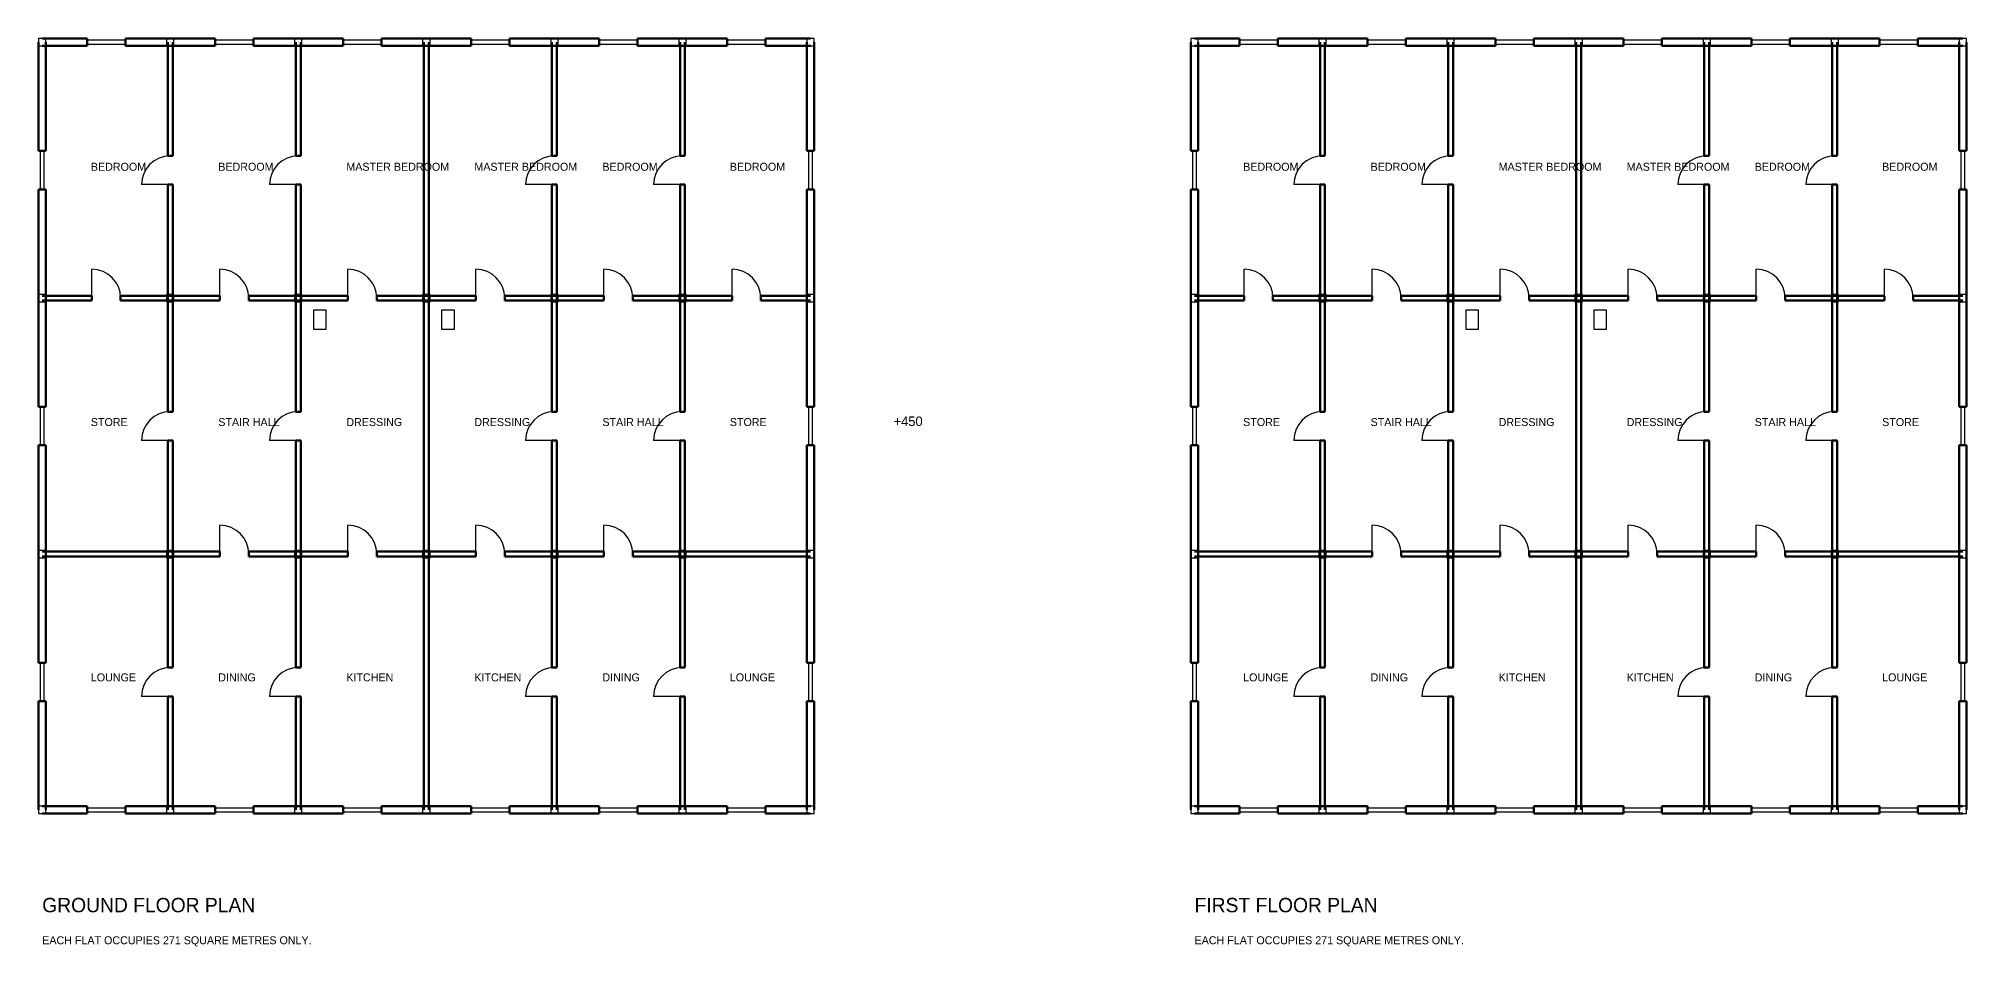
# Model space of a CAD drawing. Header units: millimetres. Extents: x -115 to 209599, y -4269 to 24115.
# Drawn here: x -115 to 60115, y -4269 to 24115 of the extents above; entities that cross this region are included whole.
import ezdxf

# ---------------------------------------------------------------- set-up
doc = ezdxf.new("R2010")
doc.units = ezdxf.units.MM
for name, color, linetype in [('COLUMN', 5, 'CONTINUOUS'), ('DOOR', 3, 'CONTINUOUS'), ('SANITARY', 7, 'CONTINUOUS'), ('TEXT', 6, 'CONTINUOUS'), ('WALL', 4, 'CONTINUOUS'), ('WIND', 2, 'CONTINUOUS')]:
    doc.layers.add(name, color=color, linetype=linetype)

msp = doc.modelspace()

# ---------------------------------------------------------------- linework, layer by layer
at = {"layer": 'COLUMN'}
for points in [[(-115, 23885), (115, 23885), (115, 24115), (-115, 24115)], [(3885, 23885), (4115, 23885), (4115, 24115), (3885, 24115)], [(7885, 23885), (8115, 23885), (8115, 24115), (7885, 24115)], [(11885, 23885), (12115, 23885), (12115, 24115), (11885, 24115)], [(15885, 23885), (16115, 23885), (16115, 24115), (15885, 24115)], [(19885, 23885), (20115, 23885), (20115, 24115), (19885, 24115)], [(23885, 23885), (24115, 23885), (24115, 24115), (23885, 24115)], [(35885, 23885), (36115, 23885), (36115, 24115), (35885, 24115)], [(39885, 23885), (40115, 23885), (40115, 24115), (39885, 24115)], [(43885, 23885), (44115, 23885), (44115, 24115), (43885, 24115)], [(47885, 23885), (48115, 23885), (48115, 24115), (47885, 24115)], [(51885, 23885), (52115, 23885), (52115, 24115), (51885, 24115)], [(55885, 23885), (56115, 23885), (56115, 24115), (55885, 24115)], [(59885, 23885), (60115, 23885), (60115, 24115), (59885, 24115)], [(-115, 15885), (115, 15885), (115, 16115), (-115, 16115)], [(3885, 15885), (4115, 15885), (4115, 16115), (3885, 16115)], [(7885, 15885), (8115, 15885), (8115, 16115), (7885, 16115)], [(11885, 15885), (12115, 15885), (12115, 16115), (11885, 16115)], [(15885, 15885), (16115, 15885), (16115, 16115), (15885, 16115)], [(19885, 15885), (20115, 15885), (20115, 16115), (19885, 16115)], [(23885, 15885), (24115, 15885), (24115, 16115), (23885, 16115)], [(35885, 15885), (36115, 15885), (36115, 16115), (35885, 16115)], [(39885, 15885), (40115, 15885), (40115, 16115), (39885, 16115)], [(43885, 15885), (44115, 15885), (44115, 16115), (43885, 16115)], [(47885, 15885), (48115, 15885), (48115, 16115), (47885, 16115)], [(51885, 15885), (52115, 15885), (52115, 16115), (51885, 16115)], [(55885, 15885), (56115, 15885), (56115, 16115), (55885, 16115)], [(59885, 15885), (60115, 15885), (60115, 16115), (59885, 16115)], [(-115, 7885), (115, 7885), (115, 8115), (-115, 8115)], [(3885, 7885), (4115, 7885), (4115, 8115), (3885, 8115)], [(7885, 7885), (8115, 7885), (8115, 8115), (7885, 8115)], [(11885, 7885), (12115, 7885), (12115, 8115), (11885, 8115)], [(15885, 7885), (16115, 7885), (16115, 8115), (15885, 8115)], [(19885, 7885), (20115, 7885), (20115, 8115), (19885, 8115)], [(23885, 7885), (24115, 7885), (24115, 8115), (23885, 8115)], [(35885, 7885), (36115, 7885), (36115, 8115), (35885, 8115)], [(39885, 7885), (40115, 7885), (40115, 8115), (39885, 8115)], [(43885, 7885), (44115, 7885), (44115, 8115), (43885, 8115)], [(47885, 7885), (48115, 7885), (48115, 8115), (47885, 8115)], [(51885, 7885), (52115, 7885), (52115, 8115), (51885, 8115)], [(55885, 7885), (56115, 7885), (56115, 8115), (55885, 8115)], [(59885, 7885), (60115, 7885), (60115, 8115), (59885, 8115)], [(-115, -115), (115, -115), (115, 115), (-115, 115)], [(3885, -115), (4115, -115), (4115, 115), (3885, 115)], [(7885, -115), (8115, -115), (8115, 115), (7885, 115)], [(11885, -115), (12115, -115), (12115, 115), (11885, 115)], [(15885, -115), (16115, -115), (16115, 115), (15885, 115)], [(19885, -115), (20115, -115), (20115, 115), (19885, 115)], [(23885, -115), (24115, -115), (24115, 115), (23885, 115)], [(35885, -115), (36115, -115), (36115, 115), (35885, 115)], [(39885, -115), (40115, -115), (40115, 115), (39885, 115)], [(43885, -115), (44115, -115), (44115, 115), (43885, 115)], [(47885, -115), (48115, -115), (48115, 115), (47885, 115)], [(51885, -115), (52115, -115), (52115, 115), (51885, 115)], [(55885, -115), (56115, -115), (56115, 115), (55885, 115)], [(59885, -115), (60115, -115), (60115, 115), (59885, 115)]]:
    msp.add_lwpolyline(points, close=True, dxfattribs=at)
at = {"layer": 'DOOR'}
for p, q in [((4000, 19550), (3100, 19550)), ((8000, 19550), (7100, 19550)), ((16000, 19550), (15100, 19550)), ((20000, 19550), (19100, 19550)), ((40000, 19550), (39100, 19550)), ((44000, 19550), (43100, 19550)), ((52000, 19550), (51100, 19550)), ((56000, 19550), (55100, 19550)), ((1550, 16000), (1550, 16900)), ((5550, 16000), (5550, 16900)), ((9550, 16000), (9550, 16900)), ((13550, 16000), (13550, 16900)), ((17550, 16000), (17550, 16900)), ((21550, 16000), (21550, 16900)), ((37550, 16000), (37550, 16900)), ((41550, 16000), (41550, 16900)), ((45550, 16000), (45550, 16900)), ((49550, 16000), (49550, 16900)), ((53550, 16000), (53550, 16900)), ((57550, 16000), (57550, 16900)), ((4000, 11550), (3100, 11550)), ((8000, 11550), (7100, 11550)), ((16000, 11550), (15100, 11550)), ((20000, 11550), (19100, 11550)), ((40000, 11550), (39100, 11550)), ((44000, 11550), (43100, 11550)), ((52000, 11550), (51100, 11550)), ((56000, 11550), (55100, 11550)), ((5550, 8000), (5550, 8900)), ((9550, 8000), (9550, 8900)), ((13550, 8000), (13550, 8900)), ((17550, 8000), (17550, 8900)), ((41550, 8000), (41550, 8900)), ((45550, 8000), (45550, 8900)), ((49550, 8000), (49550, 8900)), ((53550, 8000), (53550, 8900)), ((4000, 3550), (3100, 3550)), ((8000, 3550), (7100, 3550)), ((16000, 3550), (15100, 3550)), ((20000, 3550), (19100, 3550)), ((40000, 3550), (39100, 3550)), ((44000, 3550), (43100, 3550)), ((52000, 3550), (51100, 3550)), ((56000, 3550), (55100, 3550))]:
    msp.add_line(p, q, dxfattribs=at)
for centre, start, end in [((4000, 19550), 90, 180), ((8000, 19550), 90, 180), ((16000, 19550), 90, 180), ((20000, 19550), 90, 180), ((40000, 19550), 90, 180), ((44000, 19550), 90, 180), ((52000, 19550), 90, 180), ((56000, 19550), 90, 180), ((1550, 16000), 0, 90), ((5550, 16000), 0, 90), ((9550, 16000), 0, 90), ((13550, 16000), 0, 90), ((17550, 16000), 0, 90), ((21550, 16000), 0, 90), ((37550, 16000), 0, 90), ((41550, 16000), 0, 90), ((45550, 16000), 0, 90), ((49550, 16000), 0, 90), ((53550, 16000), 0, 90), ((57550, 16000), 0, 90), ((4000, 11550), 90, 180), ((8000, 11550), 90, 180), ((16000, 11550), 90, 180), ((20000, 11550), 90, 180), ((40000, 11550), 90, 180), ((44000, 11550), 90, 180), ((52000, 11550), 90, 180), ((56000, 11550), 90, 180), ((5550, 8000), 0, 90), ((9550, 8000), 0, 90), ((13550, 8000), 0, 90), ((17550, 8000), 0, 90), ((41550, 8000), 0, 90), ((45550, 8000), 0, 90), ((49550, 8000), 0, 90), ((53550, 8000), 0, 90), ((4000, 3550), 90, 180), ((8000, 3550), 90, 180), ((16000, 3550), 90, 180), ((20000, 3550), 90, 180), ((40000, 3550), 90, 180), ((44000, 3550), 90, 180), ((52000, 3550), 90, 180), ((56000, 3550), 90, 180)]:
    msp.add_arc(centre, 900, start, end, dxfattribs=at)
at = {"layer": 'SANITARY'}
for points in [[(8475, 15025), (8875, 15025), (8875, 15625), (8475, 15625)], [(12475, 15025), (12875, 15025), (12875, 15625), (12475, 15625)], [(44475, 15025), (44875, 15025), (44875, 15625), (44475, 15625)], [(48475, 15025), (48875, 15025), (48875, 15625), (48475, 15625)]]:
    msp.add_lwpolyline(points, close=True, dxfattribs=at)
at = {"layer": 'WALL', "lineweight": 50}
for p, q in [((1400, 24112.5), (0, 24112.5)), ((1400, 23887.5), (1400, 24112.5)), ((4000, 24112.5), (2600, 24112.5)), ((2600, 23887.5), (2600, 24112.5)), ((5400, 24112.5), (4000, 24112.5)), ((5400, 23887.5), (5400, 24112.5)), ((8000, 24112.5), (6600, 24112.5)), ((6600, 23887.5), (6600, 24112.5)), ((9400, 24112.5), (8000, 24112.5)), ((9400, 23887.5), (9400, 24112.5)), ((12000, 24112.5), (10600, 24112.5)), ((10600, 23887.5), (10600, 24112.5)), ((13400, 24112.5), (12000, 24112.5)), ((13400, 23887.5), (13400, 24112.5)), ((16000, 24112.5), (14600, 24112.5)), ((14600, 23887.5), (14600, 24112.5)), ((17400, 24112.5), (16000, 24112.5)), ((17400, 23887.5), (17400, 24112.5)), ((20000, 24112.5), (18600, 24112.5)), ((18600, 23887.5), (18600, 24112.5)), ((21400, 24112.5), (20000, 24112.5)), ((21400, 23887.5), (21400, 24112.5)), ((24000, 24112.5), (22600, 24112.5)), ((22600, 23887.5), (22600, 24112.5)), ((37400, 24112.5), (36000, 24112.5)), ((37400, 23887.5), (37400, 24112.5)), ((40000, 24112.5), (38600, 24112.5)), ((38600, 23887.5), (38600, 24112.5)), ((41400, 24112.5), (40000, 24112.5)), ((41400, 23887.5), (41400, 24112.5)), ((44000, 24112.5), (42600, 24112.5)), ((42600, 23887.5), (42600, 24112.5)), ((45400, 24112.5), (44000, 24112.5)), ((45400, 23887.5), (45400, 24112.5)), ((48000, 24112.5), (46600, 24112.5)), ((46600, 23887.5), (46600, 24112.5)), ((49400, 24112.5), (48000, 24112.5)), ((49400, 23887.5), (49400, 24112.5)), ((52000, 24112.5), (50600, 24112.5)), ((50600, 23887.5), (50600, 24112.5)), ((53400, 24112.5), (52000, 24112.5)), ((53400, 23887.5), (53400, 24112.5)), ((56000, 24112.5), (54600, 24112.5)), ((54600, 23887.5), (54600, 24112.5)), ((57400, 24112.5), (56000, 24112.5)), ((57400, 23887.5), (57400, 24112.5)), ((60000, 24112.5), (58600, 24112.5)), ((58600, 23887.5), (58600, 24112.5)), ((-112.5, 22309.3865), (-112.5, 24000)), ((0, 23887.5), (1400, 23887.5)), ((112.5, 24000), (112.5, 23558.3342)), ((112.5, 23559.3342), (112.5, 20600)), ((2600, 23887.5), (4000, 23887.5)), ((3925, 23301.722), (3925, 24000)), ((4000, 23887.5), (5400, 23887.5)), ((4075, 24000), (4075, 23351.0453)), ((6600, 23887.5), (8000, 23887.5)), ((7925, 23355.2515), (7925, 24000)), ((8000, 23887.5), (9400, 23887.5)), ((8075, 24000), (8075, 22569.7689)), ((10600, 23887.5), (12000, 23887.5)), ((11925, 21115.0151), (11925, 24000)), ((12000, 23887.5), (13400, 23887.5)), ((12075, 24000), (12075, 23417.1075)), ((14600, 23887.5), (16000, 23887.5)), ((15925, 22464.2678), (15925, 24000)), ((16000, 23887.5), (17400, 23887.5)), ((16075, 24000), (16075, 23318.1104)), ((18600, 23887.5), (20000, 23887.5)), ((19925, 23309.0775), (19925, 24000)), ((20000, 23887.5), (21400, 23887.5)), ((20075, 24000), (20075, 23348.8674)), ((22600, 23887.5), (24000, 23887.5)), ((23887.5, 23577.7923), (23887.5, 24000)), ((23887.5, 20600), (23887.5, 23580.7923)), ((24112.5, 24000), (24112.5, 22420.3721)), ((35887.5, 22309.3865), (35887.5, 24000)), ((36000, 23887.5), (37400, 23887.5)), ((36112.5, 24000), (36112.5, 23558.3342)), ((36112.5, 23559.3342), (36112.5, 20600)), ((38600, 23887.5), (40000, 23887.5)), ((39925, 23301.722), (39925, 24000)), ((40000, 23887.5), (41400, 23887.5)), ((40075, 24000), (40075, 23351.0453)), ((42600, 23887.5), (44000, 23887.5)), ((43925, 23355.2515), (43925, 24000)), ((44000, 23887.5), (45400, 23887.5)), ((44075, 24000), (44075, 22569.7689)), ((46600, 23887.5), (48000, 23887.5)), ((47925, 21115.0151), (47925, 24000)), ((48000, 23887.5), (49400, 23887.5)), ((48075, 24000), (48075, 23417.1075)), ((50600, 23887.5), (52000, 23887.5)), ((51925, 22464.2678), (51925, 24000)), ((52000, 23887.5), (53400, 23887.5)), ((52075, 24000), (52075, 23318.1104)), ((54600, 23887.5), (56000, 23887.5)), ((55925, 23309.0775), (55925, 24000)), ((56000, 23887.5), (57400, 23887.5)), ((56075, 24000), (56075, 23348.8674)), ((58600, 23887.5), (60000, 23887.5)), ((59887.5, 23577.7923), (59887.5, 24000)), ((59887.5, 20600), (59887.5, 23580.7923)), ((60112.5, 24000), (60112.5, 22420.3721)), ((3925, 20450), (3925, 23306.722)), ((4075, 23356.0453), (4075, 20450)), ((7925, 20450), (7925, 23360.2515)), ((12075, 23420.1075), (12075, 20423.5305)), ((16075, 23319.1104), (16075, 20450)), ((19925, 20450), (19925, 23314.0775)), ((20075, 23349.8674), (20075, 20450)), ((39925, 20450), (39925, 23306.722)), ((40075, 23356.0453), (40075, 20450)), ((43925, 20450), (43925, 23360.2515)), ((48075, 23420.1075), (48075, 20423.5305)), ((52075, 23319.1104), (52075, 20450)), ((55925, 20450), (55925, 23314.0775)), ((56075, 23349.8674), (56075, 20450)), ((-112.5, 20600), (-112.5, 22313.3865)), ((8075, 22570.7689), (8075, 20450)), ((15925, 20450), (15925, 22469.2678)), ((24112.5, 22421.3721), (24112.5, 20600)), ((35887.5, 20600), (35887.5, 22313.3865)), ((44075, 22570.7689), (44075, 20450)), ((51925, 20450), (51925, 22469.2678)), ((60112.5, 22421.3721), (60112.5, 20600)), ((11925, 18126.8622), (11925, 21113.0151)), ((47925, 18126.8622), (47925, 21113.0151)), ((-112.5, 20600), (112.5, 20600)), ((23887.5, 20600), (24112.5, 20600)), ((35887.5, 20600), (36112.5, 20600)), ((59887.5, 20600), (60112.5, 20600)), ((3925, 20450), (4075, 20450)), ((7925, 20450), (8075, 20450)), ((12075, 20419.5305), (12075, 18025.704)), ((15925, 20450), (16075, 20450)), ((19925, 20450), (20075, 20450)), ((39925, 20450), (40075, 20450)), ((43925, 20450), (44075, 20450)), ((48075, 20419.5305), (48075, 18025.704)), ((51925, 20450), (52075, 20450)), ((55925, 20450), (56075, 20450)), ((-112.5, 17709.3865), (-112.5, 19400)), ((-112.5, 19400), (112.5, 19400)), ((112.5, 19400), (112.5, 18958.3342)), ((3925, 18851.722), (3925, 19550)), ((3925, 19550), (4075, 19550)), ((4075, 19550), (4075, 18901.0453)), ((7925, 18905.2515), (7925, 19550)), ((7925, 19550), (8075, 19550)), ((8075, 19550), (8075, 18119.7689)), ((15925, 18014.2678), (15925, 19550)), ((15925, 19550), (16075, 19550)), ((16075, 19550), (16075, 18868.1104)), ((19925, 18859.0775), (19925, 19550)), ((19925, 19550), (20075, 19550)), ((20075, 19550), (20075, 18898.8674)), ((23887.5, 18977.7923), (23887.5, 19400)), ((23887.5, 19400), (24112.5, 19400)), ((24112.5, 19400), (24112.5, 17820.3721)), ((35887.5, 17709.3865), (35887.5, 19400)), ((35887.5, 19400), (36112.5, 19400)), ((36112.5, 19400), (36112.5, 18958.3342)), ((39925, 18851.722), (39925, 19550)), ((39925, 19550), (40075, 19550)), ((40075, 19550), (40075, 18901.0453)), ((43925, 18905.2515), (43925, 19550)), ((43925, 19550), (44075, 19550)), ((44075, 19550), (44075, 18119.7689)), ((51925, 18014.2678), (51925, 19550)), ((51925, 19550), (52075, 19550)), ((52075, 19550), (52075, 18868.1104)), ((55925, 18859.0775), (55925, 19550)), ((55925, 19550), (56075, 19550)), ((56075, 19550), (56075, 18898.8674)), ((59887.5, 18977.7923), (59887.5, 19400)), ((59887.5, 19400), (60112.5, 19400)), ((60112.5, 19400), (60112.5, 17820.3721)), ((112.5, 18959.3342), (112.5, 16000)), ((3925, 16000), (3925, 18856.722)), ((4075, 18906.0453), (4075, 16000)), ((7925, 16000), (7925, 18910.2515)), ((16075, 18869.1104), (16075, 16000)), ((19925, 16000), (19925, 18864.0775)), ((20075, 18899.8674), (20075, 16000)), ((23887.5, 16000), (23887.5, 18980.7923)), ((36112.5, 18959.3342), (36112.5, 16000)), ((39925, 16000), (39925, 18856.722)), ((40075, 18906.0453), (40075, 16000)), ((43925, 16000), (43925, 18910.2515)), ((52075, 18869.1104), (52075, 16000)), ((55925, 16000), (55925, 18864.0775)), ((56075, 18899.8674), (56075, 16000)), ((59887.5, 16000), (59887.5, 18980.7923)), ((8075, 18120.7689), (8075, 16000)), ((11925, 16000), (11925, 18131.8622)), ((44075, 18120.7689), (44075, 16000)), ((47925, 16000), (47925, 18131.8622)), ((-112.5, 16000), (-112.5, 17713.3865)), ((12075, 18030.704), (12075, 16000)), ((15925, 16000), (15925, 18019.2678)), ((24112.5, 17821.3721), (24112.5, 16000)), ((35887.5, 16000), (35887.5, 17713.3865)), ((48075, 18030.704), (48075, 16000)), ((51925, 16000), (51925, 18019.2678)), ((60112.5, 17821.3721), (60112.5, 16000)), ((-112.5, 15487.1507), (-112.5, 16000)), ((1550, 16075), (0, 16075)), ((0, 15925), (1550, 15925)), ((112.5, 16000), (112.5, 15135.5271)), ((1550, 15925), (1550, 16075)), ((4000, 16075), (2450, 16075)), ((2450, 15925), (2450, 16075)), ((2450, 15925), (4000, 15925)), ((3925, 15185.0166), (3925, 16000)), ((5550, 16075), (4000, 16075)), ((4000, 15925), (5550, 15925)), ((4075, 16000), (4075, 14207.969)), ((5550, 15925), (5550, 16075)), ((8000, 16075), (6450, 16075)), ((6450, 15925), (6450, 16075)), ((6450, 15925), (8000, 15925)), ((7925, 14222.981), (7925, 16000)), ((9550, 16075), (8000, 16075)), ((8000, 15925), (9550, 15925)), ((8075, 16000), (8075, 14810.6939)), ((9550, 15925), (9550, 16075)), ((12000, 16075), (10450, 16075)), ((10450, 15925), (10450, 16075)), ((10450, 15925), (12000, 15925)), ((11925, 15399.3922), (11925, 16000)), ((13550, 16075), (12000, 16075)), ((12000, 15925), (13550, 15925)), ((12075, 16000), (12075, 13064.053)), ((13550, 15925), (13550, 16075)), ((16000, 16075), (14450, 16075)), ((14450, 15925), (14450, 16075)), ((14450, 15925), (16000, 15925)), ((15925, 15424.3356), (15925, 16000)), ((17550, 16075), (16000, 16075)), ((16000, 15925), (17550, 15925)), ((16075, 16000), (16075, 15169.0518)), ((17550, 15925), (17550, 16075)), ((20000, 16075), (18450, 16075)), ((18450, 15925), (18450, 16075)), ((18450, 15925), (20000, 15925)), ((19925, 15176.0907), (19925, 16000)), ((21550, 16075), (20000, 16075)), ((20000, 15925), (21550, 15925)), ((20075, 16000), (20075, 14191.7586)), ((21550, 15925), (21550, 16075)), ((24000, 16075), (22450, 16075)), ((22450, 15925), (22450, 16075)), ((22450, 15925), (24000, 15925)), ((23887.5, 14641.0396), (23887.5, 16000)), ((24112.5, 16000), (24112.5, 15196.3089)), ((35887.5, 15487.1507), (35887.5, 16000)), ((37550, 16075), (36000, 16075)), ((36000, 15925), (37550, 15925)), ((36112.5, 16000), (36112.5, 15135.5271)), ((37550, 15925), (37550, 16075)), ((40000, 16075), (38450, 16075)), ((38450, 15925), (38450, 16075)), ((38450, 15925), (40000, 15925)), ((39925, 15185.0166), (39925, 16000)), ((41550, 16075), (40000, 16075)), ((40000, 15925), (41550, 15925)), ((40075, 16000), (40075, 14207.969)), ((41550, 15925), (41550, 16075)), ((44000, 16075), (42450, 16075)), ((42450, 15925), (42450, 16075)), ((42450, 15925), (44000, 15925)), ((43925, 14222.981), (43925, 16000)), ((45550, 16075), (44000, 16075)), ((44000, 15925), (45550, 15925)), ((44075, 16000), (44075, 14810.6939)), ((45550, 15925), (45550, 16075)), ((48000, 16075), (46450, 16075)), ((46450, 15925), (46450, 16075)), ((46450, 15925), (48000, 15925)), ((47925, 15399.3922), (47925, 16000)), ((49550, 16075), (48000, 16075)), ((48000, 15925), (49550, 15925)), ((48075, 16000), (48075, 13064.053)), ((49550, 15925), (49550, 16075)), ((52000, 16075), (50450, 16075)), ((50450, 15925), (50450, 16075)), ((50450, 15925), (52000, 15925)), ((51925, 15424.3356), (51925, 16000)), ((53550, 16075), (52000, 16075)), ((52000, 15925), (53550, 15925)), ((52075, 16000), (52075, 15169.0518)), ((53550, 15925), (53550, 16075)), ((56000, 16075), (54450, 16075)), ((54450, 15925), (54450, 16075)), ((54450, 15925), (56000, 15925)), ((55925, 15176.0907), (55925, 16000)), ((57550, 16075), (56000, 16075)), ((56000, 15925), (57550, 15925)), ((56075, 16000), (56075, 14191.7586)), ((57550, 15925), (57550, 16075)), ((60000, 16075), (58450, 16075)), ((58450, 15925), (58450, 16075)), ((58450, 15925), (60000, 15925)), ((59887.5, 14641.0396), (59887.5, 16000)), ((60112.5, 16000), (60112.5, 15196.3089)), ((-112.5, 12600), (-112.5, 15488.1507)), ((112.5, 15138.5271), (112.5, 12600)), ((3925, 12450), (3925, 15189.0166)), ((11925, 12427.4121), (11925, 15404.3922)), ((15925, 12450), (15925, 15426.3356)), ((16075, 15172.0518), (16075, 12450)), ((19925, 12450), (19925, 15179.0907)), ((24112.5, 15200.3089), (24112.5, 12600)), ((35887.5, 12600), (35887.5, 15488.1507)), ((36112.5, 15138.5271), (36112.5, 12600)), ((39925, 12450), (39925, 15189.0166)), ((47925, 12427.4121), (47925, 15404.3922)), ((51925, 12450), (51925, 15426.3356)), ((52075, 15172.0518), (52075, 12450)), ((55925, 12450), (55925, 15179.0907)), ((60112.5, 15200.3089), (60112.5, 12600)), ((8075, 14812.6939), (8075, 12450)), ((23887.5, 12600), (23887.5, 14644.0396)), ((44075, 14812.6939), (44075, 12450)), ((59887.5, 12600), (59887.5, 14644.0396)), ((4075, 14211.969), (4075, 12450)), ((7925, 12450), (7925, 14223.981)), ((20075, 14194.7586), (20075, 12450)), ((40075, 14211.969), (40075, 12450)), ((43925, 12450), (43925, 14223.981)), ((56075, 14194.7586), (56075, 12450)), ((12075, 13060.053), (12075, 10974.4467)), ((48075, 13060.053), (48075, 10974.4467)), ((-112.5, 12600), (112.5, 12600)), ((3925, 12450), (4075, 12450)), ((7925, 12450), (8075, 12450)), ((11925, 10347.6782), (11925, 12425.4121)), ((15925, 12450), (16075, 12450)), ((19925, 12450), (20075, 12450)), ((23887.5, 12600), (24112.5, 12600)), ((35887.5, 12600), (36112.5, 12600)), ((39925, 12450), (40075, 12450)), ((43925, 12450), (44075, 12450)), ((47925, 10347.6782), (47925, 12425.4121)), ((51925, 12450), (52075, 12450)), ((55925, 12450), (56075, 12450)), ((59887.5, 12600), (60112.5, 12600)), ((3925, 10735.0166), (3925, 11550)), ((3925, 11550), (4075, 11550)), ((4075, 11550), (4075, 9757.969)), ((7925, 9772.981), (7925, 11550)), ((7925, 11550), (8075, 11550)), ((8075, 11550), (8075, 10360.6939)), ((15925, 10974.3356), (15925, 11550)), ((15925, 11550), (16075, 11550)), ((16075, 11550), (16075, 10719.0518)), ((19925, 10726.0907), (19925, 11550)), ((19925, 11550), (20075, 11550)), ((20075, 11550), (20075, 9741.7586)), ((39925, 10735.0166), (39925, 11550)), ((39925, 11550), (40075, 11550)), ((40075, 11550), (40075, 9757.969)), ((43925, 9772.981), (43925, 11550)), ((43925, 11550), (44075, 11550)), ((44075, 11550), (44075, 10360.6939)), ((51925, 10974.3356), (51925, 11550)), ((51925, 11550), (52075, 11550)), ((52075, 11550), (52075, 10719.0518)), ((55925, 10726.0907), (55925, 11550)), ((55925, 11550), (56075, 11550)), ((56075, 11550), (56075, 9741.7586)), ((-112.5, 10887.1507), (-112.5, 11400)), ((-112.5, 11400), (112.5, 11400)), ((-112.5, 8000), (-112.5, 10888.1507)), ((112.5, 11400), (112.5, 10535.5271)), ((12075, 10978.4467), (12075, 8000)), ((15925, 8000), (15925, 10976.3356)), ((23887.5, 10041.0396), (23887.5, 11400)), ((23887.5, 11400), (24112.5, 11400)), ((24112.5, 11400), (24112.5, 10596.3089)), ((35887.5, 10887.1507), (35887.5, 11400)), ((35887.5, 11400), (36112.5, 11400)), ((35887.5, 8000), (35887.5, 10888.1507)), ((36112.5, 11400), (36112.5, 10535.5271)), ((48075, 10978.4467), (48075, 8000)), ((51925, 8000), (51925, 10976.3356)), ((59887.5, 10041.0396), (59887.5, 11400)), ((59887.5, 11400), (60112.5, 11400)), ((60112.5, 11400), (60112.5, 10596.3089)), ((112.5, 10538.5271), (112.5, 8000)), ((3925, 8000), (3925, 10739.0166)), ((8075, 10362.6939), (8075, 8000)), ((11925, 8000), (11925, 10352.6782)), ((16075, 10722.0518), (16075, 8000)), ((19925, 8000), (19925, 10729.0907)), ((24112.5, 10600.3089), (24112.5, 8000)), ((36112.5, 10538.5271), (36112.5, 8000)), ((39925, 8000), (39925, 10739.0166)), ((44075, 10362.6939), (44075, 8000)), ((47925, 8000), (47925, 10352.6782)), ((52075, 10722.0518), (52075, 8000)), ((55925, 8000), (55925, 10729.0907)), ((60112.5, 10600.3089), (60112.5, 8000)), ((4075, 9761.969), (4075, 8000)), ((7925, 8000), (7925, 9773.981)), ((20075, 9744.7586), (20075, 8000)), ((23887.5, 8000), (23887.5, 10044.0396)), ((40075, 9761.969), (40075, 8000)), ((43925, 8000), (43925, 9773.981)), ((56075, 9744.7586), (56075, 8000)), ((59887.5, 8000), (59887.5, 10044.0396)), ((-112.5, 7288.3814), (-112.5, 8000)), ((2644.776, 8075), (0, 8075)), ((0, 7925), (2993.3951, 7925)), ((112.5, 8000), (112.5, 6503.8789)), ((4000, 8075), (2641.776, 8075)), ((2990.3951, 7925), (4000, 7925)), ((3925, 6047.0883), (3925, 8000)), ((5550, 8075), (4000, 8075)), ((4000, 7925), (5550, 7925)), ((4075, 8000), (4075, 7088.5629)), ((5550, 7925), (5550, 8075)), ((8000, 8075), (6450, 8075)), ((6450, 7925), (6450, 8075)), ((6450, 7925), (8000, 7925)), ((7925, 7081.596), (7925, 8000)), ((9550, 8075), (8000, 8075)), ((8000, 7925), (9550, 7925)), ((8075, 8000), (8075, 7440.0329)), ((9550, 7925), (9550, 8075)), ((12000, 8075), (10450, 8075)), ((10450, 7925), (10450, 8075)), ((10450, 7925), (12000, 7925)), ((11925, 5392.6468), (11925, 8000)), ((13550, 8075), (12000, 8075)), ((12000, 7925), (13550, 7925)), ((12075, 8000), (12075, 5456.8575)), ((13550, 7925), (13550, 8075)), ((16000, 8075), (14450, 8075)), ((14450, 7925), (14450, 8075)), ((14450, 7925), (16000, 7925)), ((15925, 6922.8678), (15925, 8000)), ((17550, 8075), (16000, 8075)), ((16000, 7925), (17550, 7925)), ((16075, 8000), (16075, 6078.669)), ((17550, 7925), (17550, 8075)), ((20000, 8075), (18450, 8075)), ((18450, 7925), (18450, 8075)), ((18450, 7925), (20000, 7925)), ((19925, 6063.5028), (19925, 8000)), ((21602.3359, 8075), (20000, 8075)), ((20000, 7925), (22641.3746, 7925)), ((20075, 8000), (20075, 7098.8263)), ((24000, 8075), (21601.3359, 8075)), ((22636.3746, 7925), (24000, 7925)), ((23887.5, 7026.4563), (23887.5, 8000)), ((24112.5, 8000), (24112.5, 7532.4379)), ((35887.5, 7288.3814), (35887.5, 8000)), ((38644.776, 8075), (36000, 8075)), ((36000, 7925), (38993.3951, 7925)), ((36112.5, 8000), (36112.5, 6503.8789)), ((40000, 8075), (38641.776, 8075)), ((38990.3951, 7925), (40000, 7925)), ((39925, 6047.0883), (39925, 8000)), ((41550, 8075), (40000, 8075)), ((40000, 7925), (41550, 7925)), ((40075, 8000), (40075, 7088.5629)), ((41550, 7925), (41550, 8075)), ((44000, 8075), (42450, 8075)), ((42450, 7925), (42450, 8075)), ((42450, 7925), (44000, 7925)), ((43925, 7081.596), (43925, 8000)), ((45550, 8075), (44000, 8075)), ((44000, 7925), (45550, 7925)), ((44075, 8000), (44075, 7440.0329)), ((45550, 7925), (45550, 8075)), ((48000, 8075), (46450, 8075)), ((46450, 7925), (46450, 8075)), ((46450, 7925), (48000, 7925)), ((47925, 5392.6468), (47925, 8000)), ((49550, 8075), (48000, 8075)), ((48000, 7925), (49550, 7925)), ((48075, 8000), (48075, 5456.8575)), ((49550, 7925), (49550, 8075)), ((52000, 8075), (50450, 8075)), ((50450, 7925), (50450, 8075)), ((50450, 7925), (52000, 7925)), ((51925, 6922.8678), (51925, 8000)), ((53550, 8075), (52000, 8075)), ((52000, 7925), (53550, 7925)), ((52075, 8000), (52075, 6078.669)), ((53550, 7925), (53550, 8075)), ((56000, 8075), (54450, 8075)), ((54450, 7925), (54450, 8075)), ((54450, 7925), (56000, 7925)), ((55925, 6063.5028), (55925, 8000)), ((57602.3359, 8075), (56000, 8075)), ((56000, 7925), (58641.3746, 7925)), ((56075, 8000), (56075, 7098.8263)), ((60000, 8075), (57601.3359, 8075)), ((58636.3746, 7925), (60000, 7925)), ((59887.5, 7026.4563), (59887.5, 8000)), ((60112.5, 8000), (60112.5, 7532.4379)), ((-112.5, 4600), (-112.5, 7293.3814)), ((8075, 7445.0329), (8075, 4450)), ((24112.5, 7536.4379), (24112.5, 4600)), ((35887.5, 4600), (35887.5, 7293.3814)), ((44075, 7445.0329), (44075, 4450)), ((60112.5, 7536.4379), (60112.5, 4600)), ((4075, 7090.5629), (4075, 4450)), ((7925, 4450), (7925, 7082.596)), ((15925, 4450), (15925, 6926.8678)), ((20075, 7101.8263), (20075, 4450)), ((23887.5, 4600), (23887.5, 7029.4563)), ((40075, 7090.5629), (40075, 4450)), ((43925, 4450), (43925, 7082.596)), ((51925, 4450), (51925, 6926.8678)), ((56075, 7101.8263), (56075, 4450)), ((59887.5, 4600), (59887.5, 7029.4563)), ((112.5, 6506.8789), (112.5, 4600)), ((3925, 4450), (3925, 6051.0883)), ((16075, 6080.669), (16075, 4450)), ((19925, 4450), (19925, 6068.5028)), ((36112.5, 6506.8789), (36112.5, 4600)), ((39925, 4450), (39925, 6051.0883)), ((52075, 6080.669), (52075, 4450)), ((55925, 4450), (55925, 6068.5028)), ((12075, 5452.8575), (12075, 2465.5709)), ((48075, 5452.8575), (48075, 2465.5709)), ((11925, 2990.9761), (11925, 5391.6468)), ((47925, 2990.9761), (47925, 5391.6468)), ((-112.5, 4600), (112.5, 4600)), ((3925, 4450), (4075, 4450)), ((7925, 4450), (8075, 4450)), ((15925, 4450), (16075, 4450)), ((19925, 4450), (20075, 4450)), ((23887.5, 4600), (24112.5, 4600)), ((35887.5, 4600), (36112.5, 4600)), ((39925, 4450), (40075, 4450)), ((43925, 4450), (44075, 4450)), ((51925, 4450), (52075, 4450)), ((55925, 4450), (56075, 4450)), ((59887.5, 4600), (60112.5, 4600)), ((-112.5, 2688.3814), (-112.5, 3400)), ((-112.5, 3400), (112.5, 3400)), ((112.5, 3400), (112.5, 1903.8789)), ((3925, 1597.0883), (3925, 3550)), ((3925, 3550), (4075, 3550)), ((4075, 3550), (4075, 2638.5629)), ((7925, 2631.596), (7925, 3550)), ((7925, 3550), (8075, 3550)), ((8075, 3550), (8075, 2990.0329)), ((15925, 2472.8678), (15925, 3550)), ((15925, 3550), (16075, 3550)), ((16075, 3550), (16075, 1628.669)), ((19925, 1613.5028), (19925, 3550)), ((19925, 3550), (20075, 3550)), ((20075, 3550), (20075, 2648.8263)), ((23887.5, 2426.4563), (23887.5, 3400)), ((23887.5, 3400), (24112.5, 3400)), ((24112.5, 3400), (24112.5, 2932.4379)), ((35887.5, 2688.3814), (35887.5, 3400)), ((35887.5, 3400), (36112.5, 3400)), ((36112.5, 3400), (36112.5, 1903.8789)), ((39925, 1597.0883), (39925, 3550)), ((39925, 3550), (40075, 3550)), ((40075, 3550), (40075, 2638.5629)), ((43925, 2631.596), (43925, 3550)), ((43925, 3550), (44075, 3550)), ((44075, 3550), (44075, 2990.0329)), ((51925, 2472.8678), (51925, 3550)), ((51925, 3550), (52075, 3550)), ((52075, 3550), (52075, 1628.669)), ((55925, 1613.5028), (55925, 3550)), ((55925, 3550), (56075, 3550)), ((56075, 3550), (56075, 2648.8263)), ((59887.5, 2426.4563), (59887.5, 3400)), ((59887.5, 3400), (60112.5, 3400)), ((60112.5, 3400), (60112.5, 2932.4379)), ((-112.5, 0), (-112.5, 2693.3814)), ((4075, 2640.5629), (4075, 0)), ((7925, 0), (7925, 2632.596)), ((8075, 2995.0329), (8075, 0)), ((11925, 0), (11925, 2995.9761)), ((12075, 2467.5709), (12075, 0)), ((15925, 0), (15925, 2476.8678)), ((20075, 2651.8263), (20075, 0)), ((23887.5, 0), (23887.5, 2429.4563)), ((24112.5, 2936.4379), (24112.5, 0)), ((35887.5, 0), (35887.5, 2693.3814)), ((40075, 2640.5629), (40075, 0)), ((43925, 0), (43925, 2632.596)), ((44075, 2995.0329), (44075, 0)), ((47925, 0), (47925, 2995.9761)), ((48075, 2467.5709), (48075, 0)), ((51925, 0), (51925, 2476.8678)), ((56075, 2651.8263), (56075, 0)), ((59887.5, 0), (59887.5, 2429.4563)), ((60112.5, 2936.4379), (60112.5, 0)), ((112.5, 1906.8789), (112.5, 0)), ((36112.5, 1906.8789), (36112.5, 0)), ((3925, 0), (3925, 1601.0883)), ((16075, 1630.669), (16075, 0)), ((19925, 0), (19925, 1618.5028)), ((39925, 0), (39925, 1601.0883)), ((52075, 1630.669), (52075, 0)), ((55925, 0), (55925, 1618.5028)), ((1400, 112.5), (0, 112.5)), ((1400, -112.5), (1400, 112.5)), ((4000, 112.5), (2600, 112.5)), ((2600, -112.5), (2600, 112.5)), ((5400, 112.5), (4000, 112.5)), ((5400, -112.5), (5400, 112.5)), ((8000, 112.5), (6600, 112.5)), ((6600, -112.5), (6600, 112.5)), ((9400, 112.5), (8000, 112.5)), ((9400, -112.5), (9400, 112.5)), ((12000, 112.5), (10600, 112.5)), ((10600, -112.5), (10600, 112.5)), ((13400, 112.5), (12000, 112.5)), ((13400, -112.5), (13400, 112.5)), ((16000, 112.5), (14600, 112.5)), ((14600, -112.5), (14600, 112.5)), ((17400, 112.5), (16000, 112.5)), ((17400, -112.5), (17400, 112.5)), ((20000, 112.5), (18600, 112.5)), ((18600, -112.5), (18600, 112.5)), ((21400, 112.5), (20000, 112.5)), ((21400, -112.5), (21400, 112.5)), ((24000, 112.5), (22600, 112.5)), ((22600, -112.5), (22600, 112.5)), ((37400, 112.5), (36000, 112.5)), ((37400, -112.5), (37400, 112.5)), ((40000, 112.5), (38600, 112.5)), ((38600, -112.5), (38600, 112.5)), ((41400, 112.5), (40000, 112.5)), ((41400, -112.5), (41400, 112.5)), ((44000, 112.5), (42600, 112.5)), ((42600, -112.5), (42600, 112.5)), ((45400, 112.5), (44000, 112.5)), ((45400, -112.5), (45400, 112.5)), ((48000, 112.5), (46600, 112.5)), ((46600, -112.5), (46600, 112.5)), ((49400, 112.5), (48000, 112.5)), ((49400, -112.5), (49400, 112.5)), ((52000, 112.5), (50600, 112.5)), ((50600, -112.5), (50600, 112.5)), ((53400, 112.5), (52000, 112.5)), ((53400, -112.5), (53400, 112.5)), ((56000, 112.5), (54600, 112.5)), ((54600, -112.5), (54600, 112.5)), ((57400, 112.5), (56000, 112.5)), ((57400, -112.5), (57400, 112.5)), ((60000, 112.5), (58600, 112.5)), ((58600, -112.5), (58600, 112.5)), ((0, -112.5), (1400, -112.5)), ((2600, -112.5), (4000, -112.5)), ((4000, -112.5), (5400, -112.5)), ((6600, -112.5), (8000, -112.5)), ((8000, -112.5), (9400, -112.5)), ((10600, -112.5), (12000, -112.5)), ((12000, -112.5), (13400, -112.5)), ((14600, -112.5), (16000, -112.5)), ((16000, -112.5), (17400, -112.5)), ((18600, -112.5), (20000, -112.5)), ((20000, -112.5), (21400, -112.5)), ((22600, -112.5), (24000, -112.5)), ((36000, -112.5), (37400, -112.5)), ((38600, -112.5), (40000, -112.5)), ((40000, -112.5), (41400, -112.5)), ((42600, -112.5), (44000, -112.5)), ((44000, -112.5), (45400, -112.5)), ((46600, -112.5), (48000, -112.5)), ((48000, -112.5), (49400, -112.5)), ((50600, -112.5), (52000, -112.5)), ((52000, -112.5), (53400, -112.5)), ((54600, -112.5), (56000, -112.5)), ((56000, -112.5), (57400, -112.5)), ((58600, -112.5), (60000, -112.5))]:
    msp.add_line(p, q, dxfattribs=at)
at = {"layer": 'WIND'}
for points in [[(1400, 23940), (2600, 23940), (2600, 24060), (1400, 24060)], [(5400, 23940), (6600, 23940), (6600, 24060), (5400, 24060)], [(9400, 23940), (10600, 23940), (10600, 24060), (9400, 24060)], [(13400, 23940), (14600, 23940), (14600, 24060), (13400, 24060)], [(17400, 23940), (18600, 23940), (18600, 24060), (17400, 24060)], [(21400, 23940), (22600, 23940), (22600, 24060), (21400, 24060)], [(37400, 23940), (38600, 23940), (38600, 24060), (37400, 24060)], [(41400, 23940), (42600, 23940), (42600, 24060), (41400, 24060)], [(45400, 23940), (46600, 23940), (46600, 24060), (45400, 24060)], [(49400, 23940), (50600, 23940), (50600, 24060), (49400, 24060)], [(53400, 23940), (54600, 23940), (54600, 24060), (53400, 24060)], [(57400, 23940), (58600, 23940), (58600, 24060), (57400, 24060)], [(-60, 19400), (60, 19400), (60, 20600), (-60, 20600)], [(23940, 19400), (24060, 19400), (24060, 20600), (23940, 20600)], [(35940, 19400), (36060, 19400), (36060, 20600), (35940, 20600)], [(59940, 19400), (60060, 19400), (60060, 20600), (59940, 20600)], [(-60, 11400), (60, 11400), (60, 12600), (-60, 12600)], [(23940, 11400), (24060, 11400), (24060, 12600), (23940, 12600)], [(35940, 11400), (36060, 11400), (36060, 12600), (35940, 12600)], [(59940, 11400), (60060, 11400), (60060, 12600), (59940, 12600)], [(-60, 3400), (60, 3400), (60, 4600), (-60, 4600)], [(23940, 3400), (24060, 3400), (24060, 4600), (23940, 4600)], [(35940, 3400), (36060, 3400), (36060, 4600), (35940, 4600)], [(59940, 3400), (60060, 3400), (60060, 4600), (59940, 4600)], [(1400, -60), (2600, -60), (2600, 60), (1400, 60)], [(5400, -60), (6600, -60), (6600, 60), (5400, 60)], [(9400, -60), (10600, -60), (10600, 60), (9400, 60)], [(13400, -60), (14600, -60), (14600, 60), (13400, 60)], [(17400, -60), (18600, -60), (18600, 60), (17400, 60)], [(21400, -60), (22600, -60), (22600, 60), (21400, 60)], [(37400, -60), (38600, -60), (38600, 60), (37400, 60)], [(41400, -60), (42600, -60), (42600, 60), (41400, 60)], [(45400, -60), (46600, -60), (46600, 60), (45400, 60)], [(49400, -60), (50600, -60), (50600, 60), (49400, 60)], [(53400, -60), (54600, -60), (54600, 60), (53400, 60)], [(57400, -60), (58600, -60), (58600, 60), (57400, 60)]]:
    msp.add_lwpolyline(points, close=True, dxfattribs=at)

# ---------------------------------------------------------------- texts
at = {"layer": 'TEXT'}
for s, height, p in [('BEDROOM', 250, (1518.75, 19981.25)), ('BEDROOM', 250, (5500, 19981.25)), ('MASTER BEDROOM', 250, (9500, 19981.25)), ('MASTER BEDROOM', 250, (13500, 19981.25)), ('BEDROOM', 250, (17500, 19981.25)), ('BEDROOM', 250, (21481.25, 19981.25)), ('BEDROOM', 250, (37518.75, 19981.25)), ('BEDROOM', 250, (41500, 19981.25)), ('MASTER BEDROOM', 250, (45500, 19981.25)), ('MASTER BEDROOM', 250, (49500, 19981.25)), ('BEDROOM', 250, (53500, 19981.25)), ('BEDROOM', 250, (57481.25, 19981.25)), ('STORE', 250, (1518.75, 12000)), ('STAIR HALL', 250, (5500, 12000)), ('DRESSING', 250, (9500, 12000)), ('DRESSING', 250, (13500, 12000)), ('STAIR HALL', 250, (17500, 12000)), ('STORE', 250, (21481.25, 12000)), ('+450', 300, (26600, 12000)), ('STORE', 250, (37518.75, 12000)), ('STAIR HALL', 250, (41500, 12000)), ('DRESSING', 250, (45500, 12000)), ('DRESSING', 250, (49500, 12000)), ('STAIR HALL', 250, (53500, 12000)), ('STORE', 250, (57481.25, 12000)), ('LOUNGE', 250, (1518.75, 4018.75)), ('DINING', 250, (5500, 4018.75)), ('KITCHEN', 250, (9500, 4018.75)), ('KITCHEN', 250, (13500, 4018.75)), ('DINING', 250, (17500, 4018.75)), ('LOUNGE', 250, (21481.25, 4018.75)), ('LOUNGE', 250, (37518.75, 4018.75)), ('DINING', 250, (41500, 4018.75)), ('KITCHEN', 250, (45500, 4018.75)), ('KITCHEN', 250, (49500, 4018.75)), ('DINING', 250, (53500, 4018.75)), ('LOUNGE', 250, (57481.25, 4018.75)), ('GROUND FLOOR PLAN', 450, (0, -3200)), ('FIRST FLOOR PLAN', 450, (36000, -3200)), ('EACH FLAT OCCUPIES 271 SQUARE METRES ONLY.', 250, (0, -4200)), ('EACH FLAT OCCUPIES 271 SQUARE METRES ONLY.', 250, (36000, -4200))]:
    msp.add_text(s, height=height, dxfattribs=at).set_placement(p)

doc.saveas('drawing.dxf')
